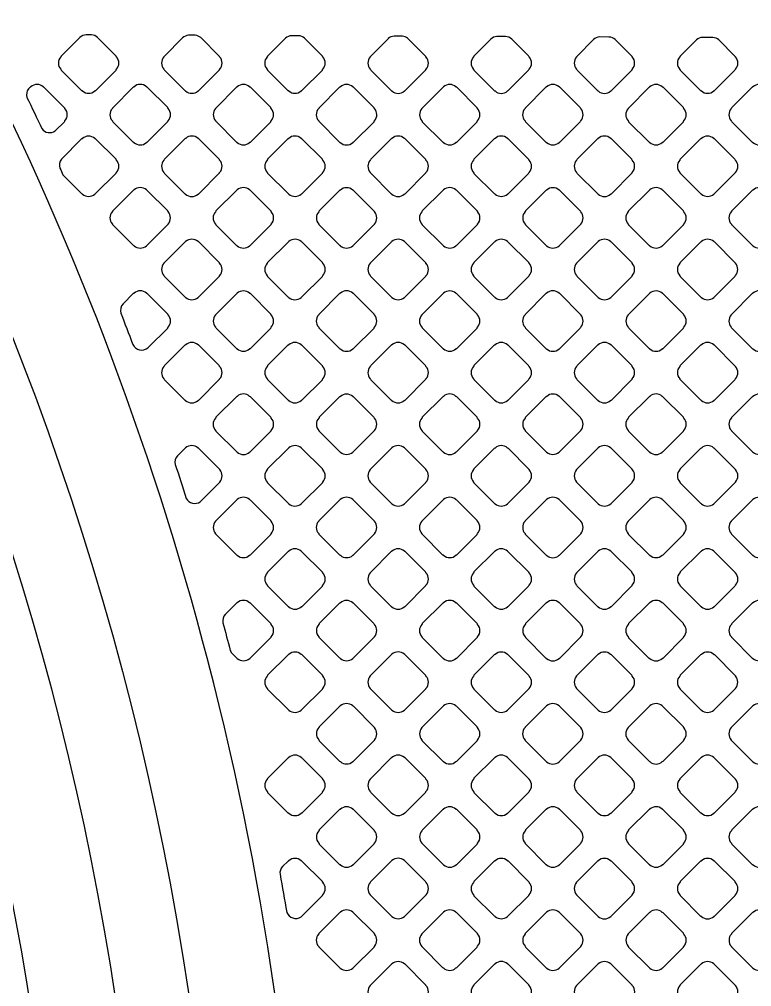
# Model space of a CAD drawing. Extents: x 0 to 248, y 0 to 175.
# Drawn here: x 86.065 to 87.595, y 137.722 to 139.742 of the extents above; entities that cross this region are included whole.
import ezdxf

# ---------------------------------------------------------------- set-up
doc = ezdxf.new("R2010")
doc.units = 0
doc.layers.add('gbr-dxf', color=7, linetype='Continuous')

msp = doc.modelspace()

# ---------------------------------------------------------------- linework, layer by layer
at = {"layer": 'gbr-dxf', "linetype": 'Continuous'}
for points in [[(84.6798, 141.1651, -0.198817), (86.4856, 136.8034, -0.009964), (86.4855, 136.8006), (86.4855, 134.537, -0.210617), (86.4633, 134.4797), (86.4577, 134.4742, 0.036059), (86.456, 134.472, 0.135581), (86.4525, 134.4619), (86.4525, 133.8516, -0.007269)], [(86.3001, 133.8535), (86.3001, 134.5006, -0.189007), (86.3204, 134.5523, -0.010551), (86.3225, 134.5545), (86.3279, 134.5598, 0.168586), (86.3331, 134.5719), (86.3331, 136.8033, -0.009921), (86.3332, 136.806, 0.198805), (84.5704, 141.0591, -0.008527)], [(84.4503, 140.9141, -0.198904), (86.1554, 136.7975, -0.009964), (86.1553, 136.7948), (86.1553, 133.6209, -0.009957)], [(86.5882, 133.7815), (86.5882, 134.0629, -0.324981), (86.6227, 134.1105, 0.275426), (86.6326, 134.1287, -0.015279), (86.6318, 134.1331, -0.084652), (86.6309, 134.1416, -0.008073), (86.6309, 134.1436, -0.015543), (86.6308, 134.145), (86.6308, 134.169, -0.022988), (86.6308, 134.1712), (86.6308, 134.224, 0.103144), (86.6067, 134.3337, -0.114747), (86.5858, 134.4233, -0.148502), (86.6201, 134.5363, 0.140977), (86.6638, 134.6819), (86.6638, 136.9135, -0.065061), (86.6629, 136.92, 0.059041), (86.4598, 138.4002, -0.011828), (86.4595, 138.4011, 0.055953), (85.9523, 139.7236, -0.032848)]]:
    msp.add_lwpolyline(points, format="xyb", dxfattribs=at)
for points in [[(86.1518, 139.6379, -0.096625), (86.1528, 139.6362), (86.1953, 139.5938, -0.107961), (86.1971, 139.5927, 0.37981), (86.2231, 139.5927, -0.095956), (86.2248, 139.5937), (86.2674, 139.6363, -0.096332), (86.2684, 139.638, 0.379423), (86.2684, 139.6639, -0.095866), (86.2674, 139.6656), (86.2286, 139.7043, -0.040727), (86.2284, 139.7045, 0.171993), (86.2161, 139.7098), (86.2048, 139.7099, 0.182112), (86.1918, 139.7045), (86.1528, 139.6655, -0.096627), (86.1518, 139.6639, 0.379731)], [(86.3675, 139.6379, -0.087916), (86.3684, 139.6364), (86.4113, 139.5935, -0.083549), (86.4127, 139.5926, 0.378418), (86.4386, 139.5926, -0.096238), (86.4402, 139.5936), (86.4828, 139.6362, -0.096197), (86.4838, 139.6378, 0.378855), (86.4838, 139.6638, -0.103999), (86.4828, 139.6656), (86.4442, 139.7041, 0.159226), (86.4328, 139.7089), (86.419, 139.709, 0.175394), (86.4065, 139.7036), (86.4065, 139.7036), (86.3685, 139.6655, -0.096857), (86.3675, 139.6639, 0.3795)], [(86.5829, 139.6378, -0.087131), (86.5838, 139.6363), (86.6265, 139.5937, -0.100442), (86.6282, 139.5927, 0.379422), (86.6542, 139.5927, -0.096625), (86.6558, 139.5937), (86.6984, 139.6363, -0.096332), (86.6994, 139.638, 0.379212), (86.6994, 139.6639, -0.087715), (86.6985, 139.6654), (86.6608, 139.7031, 0.163795), (86.649, 139.708), (86.6343, 139.7081, 0.181511), (86.6213, 139.7027), (86.6213, 139.7027), (86.5839, 139.6654, -0.096405), (86.5829, 139.6637, 0.378494)], [(86.7985, 139.6379, -0.09601), (86.7995, 139.6363), (86.8422, 139.5936, -0.091916), (86.8438, 139.5926, 0.379422), (86.8697, 139.5926, -0.095956), (86.8714, 139.5936), (86.9139, 139.6361, -0.096332), (86.9149, 139.6378, 0.379451), (86.9149, 139.6637, -0.096614), (86.9139, 139.6654), (86.8765, 139.7028, 0.149004), (86.8656, 139.7071), (86.8483, 139.7072, 0.175524), (86.8358, 139.7019), (86.8358, 139.7018), (86.7995, 139.6655, -0.096539), (86.7985, 139.6639, 0.37887)], [(87.0141, 139.6378, -0.103917), (87.0151, 139.636), (87.0574, 139.5937, -0.100151), (87.0592, 139.5926, 0.379308), (87.0851, 139.5926, -0.09601), (87.0868, 139.5936), (87.1294, 139.6363, -0.096227), (87.1304, 139.6379, 0.379035), (87.1304, 139.6639, -0.103884), (87.1294, 139.6657), (87.0945, 139.7005, -0.067418), (87.094, 139.7009, 0.178737), (87.0812, 139.7062, -0.035612), (87.081, 139.7062), (87.0628, 139.7063, 0.17145), (87.0506, 139.701), (87.0505, 139.7009), (87.015, 139.6654, -0.096857), (87.0141, 139.6638, 0.379731)], [(87.2296, 139.6379, -0.092348), (87.2305, 139.6364), (87.2733, 139.5936, -0.088207), (87.2748, 139.5926, 0.37981), (87.3008, 139.5926, -0.096625), (87.3024, 139.5936), (87.3449, 139.6361, -0.096111), (87.3459, 139.6378, 0.37981), (87.3459, 139.6638, -0.100399), (87.3449, 139.6655), (87.3108, 139.6996, -0.057225), (87.3104, 139.6999, 0.180186), (87.2975, 139.7053, -0.035281), (87.2972, 139.7053), (87.2772, 139.7054, 0.170972), (87.2651, 139.7001), (87.2306, 139.6656, -0.096627), (87.2296, 139.6639, 0.379731)], [(87.4451, 139.6638, 0.37947), (87.4451, 139.6378, -0.10047), (87.4461, 139.6361), (87.4886, 139.5937, -0.096111), (87.4902, 139.5927, 0.37981), (87.5162, 139.5927, -0.095956), (87.5178, 139.5937), (87.5605, 139.6363, -0.096332), (87.5615, 139.6379, 0.379691), (87.5615, 139.6639, -0.091846), (87.5605, 139.6655), (87.5269, 139.6991, 0.178561), (87.5142, 139.7044), (87.4931, 139.7045, -0.035825), (87.4928, 139.7045, 0.18187), (87.4798, 139.6991), (87.4461, 139.6654, -0.096423)], [(86.0812, 139.5793, -0.002864), (86.1123, 139.5139, 0.40787), (86.1403, 139.5092), (86.1596, 139.5285, -0.096332), (86.1606, 139.5301, 0.37981), (86.1606, 139.5561, -0.083317), (86.1597, 139.5575), (86.1167, 139.6004, -0.088202), (86.1153, 139.6014, 0.379232), (86.0893, 139.6014, -0.096031), (86.0877, 139.6004), (86.0843, 139.5971, 0.234974)], [(86.2596, 139.5301, -0.100399), (86.2607, 139.5284), (86.3032, 139.4859, -0.09693), (86.3048, 139.4849, 0.378966), (86.3307, 139.4848, -0.095883), (86.3324, 139.4858), (86.3752, 139.5286, -0.095296), (86.3762, 139.5302, 0.378402), (86.3762, 139.5561, -0.095528), (86.3752, 139.5578), (86.3326, 139.6004, -0.100093), (86.3309, 139.6014, 0.37947), (86.3049, 139.6014, -0.096723), (86.3033, 139.6004), (86.2606, 139.5577, -0.096857), (86.2596, 139.5561, 0.379731)], [(86.4752, 139.5302, -0.091669), (86.4762, 139.5286), (86.519, 139.4858, -0.087645), (86.5205, 139.4849, 0.379299), (86.5464, 139.485, -0.096625), (86.548, 139.4859), (86.5905, 139.5284, -0.096111), (86.5915, 139.5301, 0.379308), (86.5915, 139.556, -0.104256), (86.5905, 139.5578), (86.548, 139.6004, -0.092398), (86.5464, 139.6013, 0.378765), (86.5205, 139.6013, -0.096355), (86.5188, 139.6003), (86.4762, 139.5577, -0.095796), (86.4752, 139.5561, 0.378582)], [(86.6907, 139.5301, -0.092052), (86.6916, 139.5286), (86.7345, 139.4857, -0.087639), (86.7359, 139.4848, 0.378952), (86.7619, 139.4848, -0.095778), (86.7635, 139.4858), (86.8063, 139.5285, -0.095916), (86.8073, 139.5302, 0.379422), (86.8072, 139.5561, -0.087784), (86.8063, 139.5576), (86.7635, 139.6004, -0.092233), (86.7619, 139.6014, 0.379731), (86.736, 139.6014, -0.096458), (86.7343, 139.6004), (86.6917, 139.5577, -0.096627), (86.6907, 139.5561, 0.379357)], [(86.9063, 139.5301, -0.092052), (86.9072, 139.5285), (86.9498, 139.486, -0.104101), (86.9515, 139.485, 0.379201), (86.9775, 139.485, -0.095956), (86.9791, 139.486), (87.0216, 139.5285, -0.096332), (87.0226, 139.5301, 0.379308), (87.0226, 139.5561, -0.087881), (87.0217, 139.5575), (86.979, 139.6003, -0.092456), (86.9774, 139.6012, 0.37947), (86.9515, 139.6012, -0.096458), (86.9498, 139.6002), (86.9073, 139.5577, -0.096627), (86.9063, 139.556, 0.3795)], [(87.1218, 139.5561, 0.379249), (87.1218, 139.5301, -0.108153), (87.1228, 139.5283), (87.1652, 139.4859, -0.10399), (87.167, 139.4849, 0.37981), (87.193, 139.4849, -0.095956), (87.1946, 139.4858), (87.2372, 139.5284, -0.096111), (87.2382, 139.5301, 0.379451), (87.2382, 139.556, -0.104473), (87.2372, 139.5578), (87.1948, 139.6003, -0.10771), (87.1929, 139.6013, 0.378939), (87.167, 139.6013, -0.096614), (87.1653, 139.6003), (87.1227, 139.5577, -0.096195)], [(87.3374, 139.5301, -0.092348), (87.3383, 139.5285), (87.381, 139.4859, -0.088202), (87.3825, 139.485, 0.37981), (87.4085, 139.485, -0.095956), (87.4101, 139.4859), (87.4526, 139.5284, -0.096332), (87.4536, 139.5301, 0.37981), (87.4536, 139.556, -0.104392), (87.4526, 139.5578), (87.4101, 139.6003, -0.092233), (87.4085, 139.6013, 0.379731), (87.3826, 139.6013, -0.096458), (87.3809, 139.6003), (87.3384, 139.5577, -0.096627), (87.3374, 139.5561, 0.379731)], [(87.5528, 139.5301, -0.10047), (87.5538, 139.5284), (87.5964, 139.4858, -0.096332), (87.5981, 139.4849, 0.37981), (87.624, 139.4849, -0.096625), (87.6257, 139.4858), (87.6683, 139.5284, -0.096111), (87.6693, 139.5301, 0.37981), (87.6693, 139.5561, -0.096458), (87.6683, 139.5577), (87.6257, 139.6003, -0.100499), (87.624, 139.6013, 0.379731), (87.598, 139.6013, -0.096458), (87.5964, 139.6003), (87.5538, 139.5578, -0.096627), (87.5528, 139.5561, 0.379731)], [(86.1501, 139.4314, -0.000771), (86.1565, 139.4172), (86.1954, 139.3783, -0.100871), (86.1971, 139.3773, 0.378973), (86.2231, 139.3772, -0.096031), (86.2247, 139.3782), (86.2673, 139.4208, -0.095394), (86.2683, 139.4224, 0.378515), (86.2683, 139.4483, -0.092061), (86.2673, 139.4499), (86.2247, 139.4925, -0.096328), (86.223, 139.4935, 0.379112), (86.1971, 139.4935, -0.096614), (86.1954, 139.4925), (86.1534, 139.4505, 0.256617)], [(86.3674, 139.4483, 0.378532), (86.3674, 139.4224, -0.103884), (86.3684, 139.4206), (86.4109, 139.3781, -0.100093), (86.4126, 139.3771, 0.379422), (86.4386, 139.3771, -0.096625), (86.4402, 139.3781), (86.4828, 139.4207, -0.096111), (86.4838, 139.4224, 0.379451), (86.4838, 139.4483, -0.1082), (86.4828, 139.4502), (86.4403, 139.4927, -0.096539), (86.4387, 139.4936, 0.378424), (86.4128, 139.4937, -0.096238), (86.4111, 139.4927), (86.3683, 139.4499, -0.095394)], [(86.583, 139.4224, -0.083317), (86.5838, 139.421), (86.6267, 139.3782, -0.096111), (86.6283, 139.3772, 0.37981), (86.6543, 139.3772, -0.095956), (86.6559, 139.3782), (86.6984, 139.4207, -0.096627), (86.6994, 139.4223, 0.379237), (86.6994, 139.4482, -0.09601), (86.6984, 139.4499), (86.6558, 139.4925, -0.100401), (86.6541, 139.4935, 0.379605), (86.6281, 139.4935, -0.096723), (86.6265, 139.4925), (86.5839, 139.45, -0.096627), (86.583, 139.4483, 0.379731)], [(86.7985, 139.4223, -0.095866), (86.7995, 139.4207), (86.8421, 139.3781, -0.091916), (86.8437, 139.3771, 0.379465), (86.8696, 139.3771, -0.095956), (86.8713, 139.3781), (86.9139, 139.4207, -0.096332), (86.9149, 139.4224, 0.37981), (86.9149, 139.4483, -0.100285), (86.9139, 139.4501), (86.8713, 139.4926, -0.088207), (86.8698, 139.4936, 0.379731), (86.8438, 139.4936, -0.096723), (86.8422, 139.4926), (86.7995, 139.4499, -0.096857), (86.7985, 139.4483, 0.379297)], [(87.0141, 139.4224, -0.104392), (87.0151, 139.4206), (87.0576, 139.3782, -0.10046), (87.0593, 139.3772, 0.37981), (87.0853, 139.3772, -0.096625), (87.0869, 139.3781), (87.1294, 139.4206, -0.096111), (87.1304, 139.4223, 0.37981), (87.1304, 139.4482, -0.09253), (87.1295, 139.4498), (87.0868, 139.4925, -0.096423), (87.0851, 139.4935, 0.379731), (87.0591, 139.4935, -0.096458), (87.0575, 139.4925), (87.0151, 139.4501, -0.096627), (87.0141, 139.4484, 0.379731)], [(87.2296, 139.4223, -0.107922), (87.2306, 139.4205), (87.2729, 139.3782, -0.103673), (87.2747, 139.3771, 0.37889), (87.3007, 139.3771, -0.096117), (87.3023, 139.3781), (87.345, 139.4208, -0.095895), (87.3459, 139.4224, 0.379201), (87.3459, 139.4484, -0.104392), (87.3449, 139.4502), (87.3026, 139.4924, -0.107961), (87.3008, 139.4935, 0.379731), (87.2748, 139.4935, -0.096458), (87.2731, 139.4925), (87.2306, 139.4499, -0.096627), (87.2296, 139.4483, 0.3795)], [(87.445, 139.4224, -0.083548), (87.4459, 139.421), (87.4888, 139.3781, -0.096227), (87.4904, 139.3772, 0.379422), (87.5164, 139.3772, -0.095956), (87.518, 139.3782), (87.5605, 139.4207, -0.096332), (87.5615, 139.4223, 0.379451), (87.5615, 139.4482, -0.096614), (87.5605, 139.4499), (87.5179, 139.4925, -0.100299), (87.5161, 139.4935, 0.379249), (87.4902, 139.4935, -0.096458), (87.4886, 139.4925), (87.446, 139.45, -0.096627), (87.445, 139.4483, 0.379357)], [(86.2596, 139.3147, -0.095783), (86.2606, 139.3131), (86.3034, 139.2703, -0.091364), (86.3049, 139.2694, 0.379299), (86.3309, 139.2694, -0.096625), (86.3325, 139.2704), (86.3751, 139.313, -0.096111), (86.3761, 139.3146, 0.37981), (86.3761, 139.3406, -0.083792), (86.3752, 139.342), (86.3323, 139.3849, -0.088779), (86.3308, 139.3858, 0.379022), (86.3049, 139.3858, -0.096514), (86.3032, 139.3849), (86.2606, 139.3423, -0.095824), (86.2596, 139.3406, 0.378625)], [(86.4751, 139.3145, -0.096625), (86.4761, 139.3129), (86.5186, 139.2704, -0.107961), (86.5205, 139.2694, 0.37981), (86.5465, 139.2694, -0.095956), (86.5481, 139.2703), (86.5907, 139.313, -0.096332), (86.5917, 139.3146, 0.37981), (86.5917, 139.3406, -0.10047), (86.5907, 139.3423), (86.5482, 139.3848, -0.10399), (86.5464, 139.3858, 0.379731), (86.5204, 139.3858, -0.096458), (86.5188, 139.3848), (86.4761, 139.3422, -0.096627), (86.4751, 139.3405, 0.379731)], [(86.6908, 139.3146, -0.087784), (86.6917, 139.3131), (86.7345, 139.2703, -0.083651), (86.7359, 139.2694, 0.37981), (86.7619, 139.2694, -0.095956), (86.7635, 139.2704), (86.8061, 139.313, -0.096857), (86.8071, 139.3146, 0.379237), (86.8071, 139.3406, -0.092052), (86.8062, 139.3421), (86.7636, 139.3847, -0.096423), (86.7619, 139.3857, 0.379605), (86.736, 139.3857, -0.096458), (86.7343, 139.3847), (86.6918, 139.3422, -0.096627), (86.6908, 139.3405, 0.379731)], [(86.9062, 139.3146, -0.087652), (86.9071, 139.3131), (86.9498, 139.2704, -0.100442), (86.9515, 139.2694, 0.379465), (86.9775, 139.2694, -0.096625), (86.9791, 139.2703), (87.0218, 139.313, -0.096111), (87.0227, 139.3146, 0.37981), (87.0227, 139.3406, -0.09253), (87.0218, 139.3421), (86.9791, 139.3848, -0.096423), (86.9774, 139.3858, 0.379731), (86.9515, 139.3858, -0.096458), (86.9498, 139.3848), (86.9072, 139.3422, -0.096627), (86.9062, 139.3405, 0.379297)], [(87.1219, 139.3146, -0.10047), (87.1229, 139.3129), (87.1653, 139.2704, -0.096111), (87.167, 139.2694, 0.37981), (87.193, 139.2694, -0.095956), (87.1946, 139.2704), (87.2371, 139.3129, -0.096332), (87.2381, 139.3145, 0.37981), (87.2381, 139.3405, -0.096723), (87.2371, 139.3422), (87.1944, 139.3848, -0.083681), (87.193, 139.3857, 0.379731), (87.167, 139.3857, -0.096458), (87.1654, 139.3848), (87.1229, 139.3422, -0.096627), (87.1219, 139.3406, 0.379731)], [(87.3373, 139.3406, 0.37947), (87.3373, 139.3146, -0.103917), (87.3383, 139.3128), (87.3808, 139.2703, -0.100151), (87.3825, 139.2693, 0.379308), (87.4085, 139.2693, -0.09601), (87.4101, 139.2703), (87.4528, 139.3129, -0.096227), (87.4537, 139.3146, 0.379422), (87.4537, 139.3405, -0.108195), (87.4527, 139.3424), (87.4102, 139.3849, -0.096423), (87.4085, 139.3859, 0.379357), (87.3826, 139.3859, -0.096507), (87.3809, 139.3849), (87.3382, 139.3422, -0.096527)], [(87.5529, 139.3146, -0.096625), (87.5539, 139.313), (87.5965, 139.2704, -0.092233), (87.5981, 139.2695, 0.37981), (87.624, 139.2695, -0.095956), (87.6257, 139.2704), (87.6682, 139.3129, -0.096332), (87.6691, 139.3146, 0.37981), (87.6691, 139.3405, -0.100902), (87.6681, 139.3423), (87.6258, 139.3846, -0.10442), (87.624, 139.3857, 0.379731), (87.598, 139.3857, -0.096458), (87.5964, 139.3847), (87.5539, 139.3422, -0.096627), (87.5529, 139.3406, 0.379731)], [(86.3675, 139.2069, -0.100082), (86.3685, 139.2052), (86.4111, 139.1626, -0.095796), (86.4128, 139.1616, 0.37889), (86.4387, 139.1616, -0.096117), (86.4403, 139.1626), (86.4829, 139.2051, -0.095895), (86.4838, 139.2068, 0.379201), (86.4838, 139.2327, -0.096625), (86.4828, 139.2343), (86.44, 139.2772, -0.083651), (86.4386, 139.278, 0.379731), (86.4127, 139.278, -0.096458), (86.411, 139.2771), (86.3685, 139.2345, -0.096627), (86.3675, 139.2329, 0.3795)], [(86.583, 139.2068, -0.10047), (86.584, 139.205), (86.6265, 139.1626, -0.096111), (86.6281, 139.1616, 0.37981), (86.6541, 139.1616, -0.095956), (86.6557, 139.1626), (86.6984, 139.2053, -0.096111), (86.6994, 139.2069, 0.37981), (86.6994, 139.2329, -0.096458), (86.6984, 139.2345), (86.656, 139.277, -0.100499), (86.6542, 139.278, 0.379731), (86.6283, 139.278, -0.096458), (86.6266, 139.277), (86.584, 139.2344, -0.096627), (86.583, 139.2327, 0.379731)], [(86.7985, 139.2328, 0.379249), (86.7985, 139.2069, -0.09253), (86.7995, 139.2053), (86.8423, 139.1625, -0.088207), (86.8438, 139.1616, 0.37981), (86.8697, 139.1616, -0.096625), (86.8714, 139.1626), (86.9139, 139.2051, -0.096111), (86.9149, 139.2067, 0.379308), (86.9149, 139.2327, -0.104256), (86.9139, 139.2345), (86.8712, 139.2771, -0.092398), (86.8697, 139.2781, 0.379112), (86.8437, 139.2781, -0.096614), (86.8421, 139.2771), (86.7995, 139.2345, -0.096539)], [(87.0141, 139.2068, -0.099971), (87.0151, 139.2051), (87.0576, 139.1626, -0.096227), (87.0592, 139.1616, 0.378952), (87.0851, 139.1616, -0.095866), (87.0868, 139.1626), (87.1294, 139.2053, -0.096227), (87.1304, 139.2069, 0.378952), (87.1304, 139.2328, -0.095968), (87.1295, 139.2345), (87.0869, 139.277, -0.10077), (87.0852, 139.278, 0.379112), (87.0593, 139.278, -0.096259), (87.0576, 139.277), (87.015, 139.2344, -0.096227), (87.0141, 139.2328, 0.378699)], [(87.2296, 139.2069, -0.103999), (87.2306, 139.2051), (87.2731, 139.1626, -0.100215), (87.2749, 139.1616, 0.379201), (87.3008, 139.1616, -0.095956), (87.3024, 139.1626), (87.3449, 139.2051, -0.096332), (87.3459, 139.2068, 0.379308), (87.3459, 139.2327, -0.092052), (87.345, 139.2343), (87.3023, 139.277, -0.096527), (87.3006, 139.278, 0.37947), (87.2747, 139.278, -0.096458), (87.273, 139.277), (87.2306, 139.2345, -0.096627), (87.2296, 139.2329, 0.3795)], [(87.4451, 139.2327, 0.379249), (87.4451, 139.2068, -0.108153), (87.4462, 139.2049), (87.4884, 139.1627, -0.10399), (87.4902, 139.1616, 0.379308), (87.5162, 139.1616, -0.09601), (87.5178, 139.1626), (87.5605, 139.2053, -0.096227), (87.5615, 139.2069, 0.379422), (87.5614, 139.2328, -0.104293), (87.5604, 139.2346), (87.5182, 139.2769, -0.108174), (87.5163, 139.278, 0.3795), (87.4903, 139.278, -0.096614), (87.4887, 139.277), (87.4461, 139.2344, -0.096195)], [(86.2774, 139.1283, -0.002718), (86.302, 139.0642, -0.053645), (86.3027, 139.0631, 0.505127), (86.3338, 139.0564, -0.06248), (86.335, 139.0573), (86.3752, 139.0975, -0.096111), (86.3762, 139.0991, 0.379308), (86.3762, 139.125, -0.08785), (86.3753, 139.1265), (86.3325, 139.1694, -0.092456), (86.3309, 139.1703, 0.379), (86.305, 139.1703, -0.095968), (86.3033, 139.1694), (86.2819, 139.148), (86.2819, 139.1479, 0.270316)], [(86.4753, 139.0991, -0.100082), (86.4763, 139.0974), (86.5188, 139.0549, -0.095895), (86.5205, 139.0539, 0.378747), (86.5464, 139.0539, -0.09601), (86.548, 139.0549), (86.5906, 139.0974, -0.095916), (86.5915, 139.099, 0.379422), (86.5915, 139.125, -0.096625), (86.5905, 139.1266), (86.5479, 139.1693, -0.083651), (86.5465, 139.1702, 0.379731), (86.5205, 139.1702, -0.096458), (86.5188, 139.1692), (86.4763, 139.1267, -0.096627), (86.4753, 139.125, 0.3795)], [(86.6907, 139.0991, -0.100399), (86.6917, 139.0973), (86.7343, 139.0547, -0.096627), (86.7359, 139.0538, 0.37981), (86.7619, 139.0538, -0.096625), (86.7635, 139.0547), (86.8063, 139.0975, -0.096111), (86.8072, 139.0991, 0.37981), (86.8072, 139.1251, -0.096458), (86.8063, 139.1267), (86.7637, 139.1693, -0.100824), (86.7619, 139.1703, 0.379731), (86.736, 139.1703, -0.096625), (86.7343, 139.1693), (86.6917, 139.1267, -0.096111), (86.6907, 139.125, 0.379731)], [(86.9063, 139.099, -0.083317), (86.9072, 139.0976), (86.9499, 139.0549, -0.096111), (86.9515, 139.054, 0.37981), (86.9775, 139.054, -0.095956), (86.9791, 139.0549), (87.0216, 139.0974, -0.096627), (87.0226, 139.0991, 0.379237), (87.0226, 139.125, -0.09601), (87.0217, 139.1267), (86.9792, 139.1692, -0.100401), (86.9774, 139.1702, 0.379605), (86.9515, 139.1702, -0.096723), (86.9498, 139.1692), (86.9073, 139.1266, -0.096627), (86.9063, 139.125, 0.379731)], [(87.1218, 139.0991, -0.099971), (87.1228, 139.0974), (87.1654, 139.0548, -0.095895), (87.167, 139.0538, 0.379191), (87.193, 139.0538, -0.096117), (87.1946, 139.0548), (87.2373, 139.0974, -0.095895), (87.2382, 139.0991, 0.379201), (87.2382, 139.125, -0.096625), (87.2372, 139.1267), (87.1947, 139.1693, -0.100476), (87.1929, 139.1703, 0.379731), (87.167, 139.1703, -0.096723), (87.1653, 139.1693), (87.1228, 139.1267, -0.096857), (87.1218, 139.1251, 0.379357)], [(87.3374, 139.0991, -0.10047), (87.3384, 139.0974), (87.3809, 139.0549, -0.096111), (87.3825, 139.0539, 0.37981), (87.4085, 139.0539, -0.095956), (87.4101, 139.0549), (87.4526, 139.0974, -0.096332), (87.4536, 139.099, 0.37981), (87.4536, 139.125, -0.096625), (87.4526, 139.1266), (87.4099, 139.1693, -0.083651), (87.4085, 139.1702, 0.379731), (87.3826, 139.1702, -0.096458), (87.3809, 139.1692), (87.3384, 139.1267, -0.096627), (87.3374, 139.125, 0.379731)], [(87.5528, 139.125, 0.379249), (87.5528, 139.0991, -0.108042), (87.5539, 139.0972), (87.5963, 139.0548, -0.104264), (87.5981, 139.0538, 0.37981), (87.624, 139.0538, -0.096625), (87.6257, 139.0548), (87.6683, 139.0974, -0.096111), (87.6693, 139.0991, 0.379451), (87.6693, 139.125, -0.104473), (87.6682, 139.1268), (87.6258, 139.1692, -0.10771), (87.6239, 139.1703, 0.378939), (87.598, 139.1703, -0.096614), (87.5964, 139.1693), (87.5538, 139.1267, -0.096195)], [(86.3675, 138.9913, -0.096117), (86.3685, 138.9896), (86.4111, 138.947, -0.092187), (86.4126, 138.9461, 0.379201), (86.4386, 138.9461, -0.095956), (86.4402, 138.9471), (86.4828, 138.9897, -0.096332), (86.4838, 138.9913, 0.379308), (86.4838, 139.0173, -0.100076), (86.4828, 139.019), (86.4402, 139.0616, -0.088207), (86.4387, 139.0625, 0.37947), (86.4128, 139.0625, -0.096458), (86.4111, 139.0615), (86.3685, 139.0189, -0.096627), (86.3675, 139.0172, 0.3795)], [(86.583, 138.9914, -0.096625), (86.584, 138.9897), (86.6267, 138.947, -0.092072), (86.6282, 138.9461, 0.37981), (86.6542, 138.9461, -0.096625), (86.6558, 138.947), (86.6984, 138.9896, -0.096111), (86.6994, 138.9913, 0.37981), (86.6994, 139.0172, -0.083601), (86.6985, 139.0187), (86.6556, 139.0616, -0.088202), (86.6541, 139.0625, 0.379731), (86.6282, 139.0625, -0.096458), (86.6265, 139.0615), (86.584, 139.019, -0.096627), (86.583, 139.0173, 0.379731)], [(86.7985, 138.9913, -0.104392), (86.7996, 138.9895), (86.8419, 138.9471, -0.100151), (86.8436, 138.9461, 0.37981), (86.8696, 138.9461, -0.095956), (86.8713, 138.9471), (86.9139, 138.9897, -0.096332), (86.9149, 138.9913, 0.37981), (86.9149, 139.0173, -0.108153), (86.9138, 139.0192), (86.8714, 139.0615, -0.096111), (86.8698, 139.0625, 0.379731), (86.8438, 139.0625, -0.096458), (86.8422, 139.0615), (86.7995, 139.0189, -0.096627), (86.7985, 139.0172, 0.379731)], [(87.0141, 138.9914, -0.092139), (87.015, 138.9898), (87.0578, 138.947, -0.087638), (87.0593, 138.9461, 0.379451), (87.0852, 138.9461, -0.096117), (87.0869, 138.9471), (87.1294, 138.9896, -0.095796), (87.1304, 138.9912, 0.378779), (87.1304, 139.0172, -0.104256), (87.1294, 139.019), (87.0868, 139.0616, -0.092413), (87.0852, 139.0625, 0.37947), (87.0592, 139.0625, -0.096458), (87.0576, 139.0616), (87.015, 139.019, -0.096627), (87.0141, 139.0174, 0.379731)], [(87.2296, 138.9913, -0.100076), (87.2306, 138.9896), (87.2731, 138.9471, -0.095916), (87.2747, 138.9461, 0.379191), (87.3007, 138.9461, -0.096117), (87.3023, 138.9471), (87.345, 138.9897, -0.095895), (87.3459, 138.9914, 0.379201), (87.3459, 139.0173, -0.096625), (87.3449, 139.019), (87.3025, 139.0614, -0.100151), (87.3008, 139.0624, 0.379731), (87.2748, 139.0624, -0.096458), (87.2731, 139.0615), (87.2306, 139.0189, -0.096627), (87.2296, 139.0173, 0.379357)], [(87.445, 138.9913, -0.092139), (87.446, 138.9898), (87.4886, 138.9472, -0.104264), (87.4904, 138.9461, 0.37981), (87.5163, 138.9461, -0.096625), (87.518, 138.9471), (87.5605, 138.9896, -0.096111), (87.5615, 138.9913, 0.37981), (87.5615, 139.0172, -0.088014), (87.5605, 139.0187), (87.5177, 139.0615, -0.092233), (87.5162, 139.0625, 0.379731), (87.4902, 139.0625, -0.096458), (87.4886, 139.0615), (87.446, 139.019, -0.096627), (87.445, 139.0173, 0.379731)], [(86.4751, 138.8835, -0.087848), (86.4761, 138.882), (86.5188, 138.8393, -0.10046), (86.5205, 138.8383, 0.37981), (86.5465, 138.8383, -0.096625), (86.5481, 138.8393), (86.5907, 138.8819, -0.096111), (86.5917, 138.8836, 0.37981), (86.5917, 138.9095, -0.09253), (86.5907, 138.9111), (86.548, 138.9538, -0.096423), (86.5464, 138.9548, 0.379731), (86.5204, 138.9548, -0.096458), (86.5188, 138.9538), (86.4761, 138.9111, -0.096627), (86.4751, 138.9095, 0.379731)], [(86.6908, 138.8835, -0.092162), (86.6917, 138.882), (86.7342, 138.8394, -0.103673), (86.736, 138.8384, 0.37889), (86.762, 138.8384, -0.096117), (86.7636, 138.8394), (86.8061, 138.8819, -0.095895), (86.8071, 138.8836, 0.379201), (86.8071, 138.9095, -0.087784), (86.8062, 138.911), (86.7635, 138.9537, -0.092233), (86.7619, 138.9546, 0.379731), (86.736, 138.9546, -0.096458), (86.7343, 138.9537), (86.6918, 138.9111, -0.096627), (86.6908, 138.9095, 0.3795)], [(86.9062, 138.8835, -0.096625), (86.9072, 138.8819), (86.9497, 138.8394, -0.107817), (86.9515, 138.8383, 0.37981), (86.9775, 138.8383, -0.096625), (86.9791, 138.8393), (87.0218, 138.8819, -0.096111), (87.0227, 138.8836, 0.37981), (87.0227, 138.9095, -0.100399), (87.0217, 138.9113), (86.9792, 138.9537, -0.10437), (86.9774, 138.9548, 0.379731), (86.9515, 138.9548, -0.096458), (86.9498, 138.9538), (86.9072, 138.9111, -0.096627), (86.9062, 138.9095, 0.379731)], [(87.1219, 138.9095, 0.378939), (87.1219, 138.8836, -0.092162), (87.1228, 138.882), (87.1655, 138.8393, -0.08752), (87.167, 138.8384, 0.37889), (87.1929, 138.8384, -0.096117), (87.1946, 138.8394), (87.2371, 138.8819, -0.095796), (87.2381, 138.8836, 0.378779), (87.2381, 138.9095, -0.104185), (87.2371, 138.9113), (87.1946, 138.9538, -0.092398), (87.193, 138.9547, 0.379112), (87.1671, 138.9547, -0.096614), (87.1654, 138.9537), (87.1228, 138.9111, -0.096539)], [(87.3373, 138.8836, -0.096261), (87.3382, 138.882), (87.381, 138.8392, -0.092398), (87.3825, 138.8383, 0.379465), (87.4085, 138.8383, -0.096625), (87.4101, 138.8393), (87.4527, 138.8819, -0.096111), (87.4537, 138.8835, 0.37981), (87.4537, 138.9095, -0.100585), (87.4527, 138.9112), (87.41, 138.9539, -0.088202), (87.4085, 138.9548, 0.379731), (87.3826, 138.9548, -0.096458), (87.3809, 138.9538), (87.3383, 138.9112, -0.096627), (87.3373, 138.9095, 0.379297)], [(87.5529, 138.8836, -0.104392), (87.554, 138.8818), (87.5963, 138.8394, -0.100151), (87.5981, 138.8384, 0.37981), (87.624, 138.8384, -0.095956), (87.6257, 138.8394), (87.6682, 138.8819, -0.096332), (87.6691, 138.8835, 0.37981), (87.6691, 138.9095, -0.092523), (87.6682, 138.9111), (87.6256, 138.9536, -0.096857), (87.624, 138.9546, 0.379731), (87.598, 138.9546, -0.096458), (87.5964, 138.9536), (87.5539, 138.9112, -0.096627), (87.5529, 138.9096, 0.379731)], [(86.391, 138.8127, -0.002947), (86.4141, 138.7417, 0.44039), (86.4433, 138.7345), (86.4829, 138.7741, -0.096227), (86.4839, 138.7758, 0.379422), (86.4839, 138.8017, -0.096458), (86.4829, 138.8034), (86.4403, 138.8459, -0.100499), (86.4386, 138.8469, 0.379471), (86.4126, 138.847, -0.09601), (86.411, 138.846), (86.3959, 138.8309, 0.250344)], [(86.583, 138.7757, -0.092162), (86.5839, 138.7742), (86.6266, 138.7314, -0.087645), (86.6281, 138.7305, 0.379201), (86.6541, 138.7305, -0.096625), (86.6557, 138.7315), (86.6984, 138.7742, -0.096111), (86.6994, 138.7759, 0.379308), (86.6994, 138.8018, -0.08785), (86.6985, 138.8033), (86.6558, 138.846, -0.092456), (86.6542, 138.847, 0.37947), (86.6283, 138.847, -0.096458), (86.6266, 138.846), (86.584, 138.8033, -0.096627), (86.583, 138.8017, 0.3795)], [(86.7985, 138.7759, -0.100082), (86.7995, 138.7742), (86.8422, 138.7315, -0.095895), (86.8438, 138.7305, 0.378747), (86.8697, 138.7305, -0.09601), (86.8714, 138.7315), (86.9139, 138.7741, -0.096227), (86.9149, 138.7757, 0.379422), (86.9149, 138.8017, -0.096608), (86.9139, 138.8033), (86.8711, 138.8461, -0.083651), (86.8697, 138.847, 0.379731), (86.8437, 138.847, -0.096458), (86.842, 138.846), (86.7995, 138.8035, -0.096627), (86.7985, 138.8018, 0.3795)], [(87.0141, 138.7758, -0.107922), (87.0151, 138.7739), (87.0574, 138.7316, -0.103923), (87.0592, 138.7306, 0.379201), (87.0852, 138.7306, -0.096625), (87.0868, 138.7316), (87.1294, 138.7742, -0.096111), (87.1304, 138.7758, 0.379308), (87.1304, 138.8018, -0.104256), (87.1294, 138.8036), (87.0871, 138.8459, -0.108196), (87.0852, 138.8469, 0.37947), (87.0593, 138.8469, -0.096458), (87.0576, 138.8459), (87.0151, 138.8034, -0.096627), (87.0141, 138.8017, 0.3795)], [(87.2296, 138.8018, 0.379249), (87.2296, 138.7759, -0.096458), (87.2306, 138.7742), (87.2733, 138.7315, -0.092289), (87.2748, 138.7306, 0.37981), (87.3008, 138.7306, -0.096625), (87.3025, 138.7316), (87.345, 138.7741, -0.096111), (87.3459, 138.7757, 0.379308), (87.346, 138.8017, -0.100402), (87.345, 138.8034), (87.3024, 138.8459, -0.104354), (87.3006, 138.847, 0.379112), (87.2747, 138.847, -0.096614), (87.273, 138.846), (87.2306, 138.8035, -0.096527)], [(87.4451, 138.7758, -0.100082), (87.4461, 138.7741), (87.4886, 138.7316, -0.095895), (87.4903, 138.7306, 0.379011), (87.5162, 138.7306, -0.09601), (87.5178, 138.7316), (87.5605, 138.7742, -0.096227), (87.5615, 138.7759, 0.378952), (87.5615, 138.8018, -0.095968), (87.5605, 138.8034), (87.518, 138.8459, -0.10077), (87.5163, 138.8469, 0.37947), (87.4903, 138.8469, -0.096458), (87.4887, 138.8459), (87.4461, 138.8034, -0.096857), (87.4451, 138.8018, 0.379297)], [(86.4753, 138.668, -0.092348), (86.4763, 138.6665), (86.5189, 138.6238, -0.088202), (86.5204, 138.6229, 0.379308), (86.5464, 138.6229, -0.09601), (86.548, 138.6238), (86.5906, 138.6664, -0.096227), (86.5915, 138.668, 0.378952), (86.5915, 138.6939, -0.103956), (86.5905, 138.6957), (86.548, 138.7382, -0.092456), (86.5464, 138.7392, 0.37947), (86.5205, 138.7392, -0.096458), (86.5188, 138.7382), (86.4763, 138.6957, -0.096627), (86.4753, 138.694, 0.379731)], [(86.6907, 138.6681, -0.100082), (86.6917, 138.6664), (86.7344, 138.6237, -0.096227), (86.736, 138.6228, 0.379201), (86.7619, 138.6228, -0.095956), (86.7636, 138.6238), (86.8062, 138.6664, -0.096332), (86.8072, 138.668, 0.379308), (86.8072, 138.694, -0.095968), (86.8062, 138.6956), (86.7636, 138.7382, -0.10077), (86.7619, 138.7392, 0.37947), (86.7359, 138.7392, -0.096458), (86.7343, 138.7382), (86.6917, 138.6957, -0.096627), (86.6907, 138.694, 0.3795)], [(86.9063, 138.668, -0.092348), (86.9073, 138.6664), (86.9497, 138.624, -0.10399), (86.9515, 138.6229, 0.379308), (86.9775, 138.6229, -0.09601), (86.9791, 138.6239), (87.0216, 138.6664, -0.096227), (87.0226, 138.6681, 0.378952), (87.0226, 138.694, -0.087946), (87.0217, 138.6955), (86.979, 138.7382, -0.092456), (86.9774, 138.7391, 0.37947), (86.9515, 138.7391, -0.096458), (86.9498, 138.7381), (86.9073, 138.6956, -0.096627), (86.9063, 138.694, 0.379731)], [(87.1218, 138.6681, -0.108153), (87.1228, 138.6662), (87.1652, 138.6238, -0.104311), (87.167, 138.6228, 0.37981), (87.193, 138.6228, -0.096625), (87.1946, 138.6238), (87.2372, 138.6664, -0.096111), (87.2382, 138.668, 0.37981), (87.2382, 138.694, -0.104293), (87.2372, 138.6958), (87.1948, 138.7382, -0.108515), (87.1929, 138.7392, 0.379731), (87.167, 138.7392, -0.096458), (87.1653, 138.7382), (87.1228, 138.6957, -0.096627), (87.1218, 138.694, 0.379731)], [(87.3374, 138.668, -0.092348), (87.3383, 138.6665), (87.381, 138.6238, -0.088202), (87.3825, 138.6229, 0.379308), (87.4085, 138.6229, -0.09601), (87.4101, 138.6238), (87.4527, 138.6664, -0.096227), (87.4536, 138.668, 0.378952), (87.4536, 138.694, -0.103956), (87.4526, 138.6958), (87.4101, 138.7383, -0.092398), (87.4085, 138.7392, 0.37947), (87.3826, 138.7392, -0.096723), (87.3809, 138.7382), (87.3384, 138.6957, -0.096627), (87.3374, 138.694, 0.379731)], [(87.5528, 138.6681, -0.100402), (87.5538, 138.6664), (87.5964, 138.6238, -0.096328), (87.5981, 138.6228, 0.379422), (87.624, 138.6228, -0.095956), (87.6257, 138.6238), (87.6683, 138.6664, -0.096332), (87.6693, 138.668, 0.379451), (87.6693, 138.694, -0.096614), (87.6683, 138.6956), (87.6257, 138.7382, -0.100442), (87.6239, 138.7392, 0.379249), (87.598, 138.7392, -0.096723), (87.5964, 138.7382), (87.5538, 138.6957, -0.096857), (87.5528, 138.6941, 0.379357)], [(86.583, 138.5603, -0.083328), (86.5838, 138.5589), (86.6267, 138.5161, -0.096332), (86.6283, 138.5151, 0.379451), (86.6543, 138.5151, -0.096117), (86.6559, 138.5161), (86.6984, 138.5586, -0.095796), (86.6994, 138.5602, 0.378779), (86.6994, 138.5862, -0.09601), (86.6984, 138.5878), (86.6558, 138.6304, -0.10077), (86.6541, 138.6314, 0.37947), (86.6281, 138.6314, -0.096458), (86.6265, 138.6304), (86.5839, 138.5879, -0.096627), (86.583, 138.5863, 0.379731)], [(86.7985, 138.5602, -0.096625), (86.7995, 138.5586), (86.8421, 138.516, -0.092233), (86.8436, 138.5151, 0.37981), (86.8696, 138.5151, -0.095956), (86.8713, 138.516), (86.9139, 138.5587, -0.096332), (86.9149, 138.5603, 0.37981), (86.9149, 138.5863, -0.10047), (86.9139, 138.588), (86.8713, 138.6306, -0.088202), (86.8698, 138.6315, 0.379731), (86.8438, 138.6315, -0.096458), (86.8422, 138.6305), (86.7995, 138.5878, -0.096627), (86.7985, 138.5862, 0.379731)], [(87.0141, 138.5604, -0.104392), (87.0151, 138.5586), (87.0576, 138.5161, -0.10046), (87.0593, 138.5151, 0.37981), (87.0853, 138.5151, -0.096625), (87.0869, 138.5161), (87.1294, 138.5585, -0.096111), (87.1304, 138.5602, 0.37981), (87.1304, 138.5862, -0.09253), (87.1295, 138.5877), (87.0868, 138.6304, -0.096627), (87.0851, 138.6314, 0.379731), (87.0591, 138.6314, -0.096723), (87.0575, 138.6304), (87.0151, 138.588, -0.096627), (87.0141, 138.5863, 0.379731)], [(87.2296, 138.5602, -0.108153), (87.2307, 138.5584), (87.2729, 138.5161, -0.10399), (87.2747, 138.5151, 0.37981), (87.3007, 138.5151, -0.095956), (87.3023, 138.5161), (87.3449, 138.5587, -0.096332), (87.3459, 138.5603, 0.37981), (87.3459, 138.5863, -0.104392), (87.3449, 138.5881), (87.3026, 138.6303, -0.107961), (87.3008, 138.6314, 0.379731), (87.2748, 138.6314, -0.096458), (87.2731, 138.6304), (87.2306, 138.5879, -0.096627), (87.2296, 138.5862, 0.379731)], [(87.4451, 138.5604, -0.096625), (87.4461, 138.5587), (87.4888, 138.516, -0.092233), (87.4904, 138.5151, 0.37981), (87.5163, 138.5151, -0.095956), (87.518, 138.5161), (87.5605, 138.5586, -0.096627), (87.5615, 138.5602, 0.379237), (87.5615, 138.5862, -0.100093), (87.5605, 138.5879), (87.518, 138.6304, -0.103868), (87.5162, 138.6314, 0.379605), (87.4902, 138.6314, -0.096458), (87.4886, 138.6304), (87.4461, 138.588, -0.096627), (87.4451, 138.5863, 0.379731)], [(86.4906, 138.4819, -0.002393), (86.5061, 138.4238, 0.103263), (86.5104, 138.4168), (86.5187, 138.4085, -0.107961), (86.5206, 138.4074, 0.379308), (86.5466, 138.4074, -0.09601), (86.5482, 138.4084), (86.5908, 138.4509, -0.096227), (86.5917, 138.4526, 0.379422), (86.5917, 138.4785, -0.096458), (86.5907, 138.4802), (86.5482, 138.5228, -0.100499), (86.5464, 138.5238, 0.379731), (86.5205, 138.5238, -0.096458), (86.5188, 138.5228), (86.4956, 138.4995, 0.242141)], [(86.6908, 138.4525, -0.083163), (86.6917, 138.4511), (86.7344, 138.4084, -0.095796), (86.736, 138.4074, 0.37889), (86.762, 138.4074, -0.096117), (86.7636, 138.4084), (86.8061, 138.4509, -0.095895), (86.8071, 138.4525, 0.379201), (86.8071, 138.4785, -0.096625), (86.8061, 138.4801), (86.7636, 138.5226, -0.100151), (86.7619, 138.5236, 0.379731), (86.736, 138.5236, -0.096458), (86.7343, 138.5226), (86.6918, 138.4801, -0.096627), (86.6908, 138.4784, 0.3795)], [(86.9062, 138.4525, -0.087848), (86.9071, 138.451), (86.9498, 138.4083, -0.10046), (86.9515, 138.4073, 0.37981), (86.9775, 138.4073, -0.096625), (86.9791, 138.4083), (87.0218, 138.4509, -0.096111), (87.0227, 138.4525, 0.37981), (87.0227, 138.4785, -0.09253), (87.0218, 138.4801), (86.9791, 138.5228, -0.096423), (86.9774, 138.5237, 0.379731), (86.9515, 138.5237, -0.096458), (86.9498, 138.5228), (86.9072, 138.4801, -0.096627), (86.9062, 138.4784, 0.379731)], [(87.1219, 138.4525, -0.100082), (87.1229, 138.4508), (87.1654, 138.4083, -0.095796), (87.167, 138.4073, 0.37889), (87.1929, 138.4073, -0.096117), (87.1946, 138.4083), (87.2371, 138.4509, -0.095895), (87.2381, 138.4525, 0.379201), (87.2381, 138.4784, -0.096625), (87.2371, 138.4801), (87.1944, 138.5228, -0.083651), (87.193, 138.5237, 0.379731), (87.167, 138.5237, -0.096458), (87.1654, 138.5227), (87.1229, 138.4801, -0.096627), (87.1219, 138.4785, 0.3795)], [(87.3373, 138.4525, -0.104392), (87.3383, 138.4507), (87.3808, 138.4082, -0.100151), (87.3825, 138.4072, 0.37981), (87.4085, 138.4072, -0.095956), (87.4101, 138.4082), (87.4527, 138.4508, -0.096332), (87.4537, 138.4525, 0.37981), (87.4537, 138.4784, -0.108153), (87.4527, 138.4803), (87.4102, 138.5228, -0.096111), (87.4085, 138.5238, 0.379731), (87.3826, 138.5238, -0.096458), (87.3809, 138.5228), (87.3382, 138.4801, -0.096627), (87.3373, 138.4785, 0.379731)], [(87.5529, 138.4785, 0.37947), (87.5529, 138.4525, -0.096458), (87.5539, 138.4509), (87.5965, 138.4083, -0.092289), (87.5981, 138.4074, 0.37981), (87.624, 138.4074, -0.096625), (87.6257, 138.4084), (87.6682, 138.4509, -0.096111), (87.6692, 138.4525, 0.379308), (87.6692, 138.4785, -0.100402), (87.6682, 138.4802), (87.6258, 138.5226, -0.104354), (87.624, 138.5236, 0.379), (87.5981, 138.5236, -0.09601), (87.5964, 138.5227), (87.5539, 138.4802, -0.096527)], [(86.5831, 138.3448, -0.100093), (86.5841, 138.3431), (86.6266, 138.3006, -0.095686), (86.6283, 138.2996, 0.379169), (86.6542, 138.2996, -0.096625), (86.6558, 138.3006), (86.6984, 138.3432, -0.096111), (86.6994, 138.3449, 0.379308), (86.6994, 138.3708, -0.096507), (86.6985, 138.3724), (86.656, 138.4149, -0.10077), (86.6542, 138.4159, 0.379411), (86.6283, 138.4159, -0.096766), (86.6266, 138.415), (86.5841, 138.3724, -0.096527), (86.5831, 138.3707, 0.378789)], [(86.7985, 138.3708, 0.37947), (86.7985, 138.3448, -0.091954), (86.7995, 138.3433), (86.8423, 138.3005, -0.087978), (86.8438, 138.2995, 0.379308), (86.8697, 138.2995, -0.09601), (86.8714, 138.3005), (86.9139, 138.343, -0.096227), (86.9149, 138.3447, 0.379422), (86.9149, 138.3706, -0.10451), (86.9138, 138.3724), (86.8712, 138.415, -0.092233), (86.8697, 138.416, 0.379357), (86.8437, 138.416, -0.096507), (86.8421, 138.415), (86.7995, 138.3724, -0.096527)], [(87.0141, 138.3447, -0.100082), (87.0151, 138.343), (87.0576, 138.3005, -0.095895), (87.0592, 138.2995, 0.379201), (87.0852, 138.2996, -0.096625), (87.0868, 138.3005), (87.1294, 138.3432, -0.096111), (87.1304, 138.3448, 0.379308), (87.1304, 138.3707, -0.096507), (87.1294, 138.3724), (87.0869, 138.4149, -0.10077), (87.0852, 138.4159, 0.37947), (87.0593, 138.4159, -0.096458), (87.0576, 138.4149), (87.0151, 138.3723, -0.096627), (87.0141, 138.3707, 0.3795)], [(87.2296, 138.3449, -0.104392), (87.2306, 138.3431), (87.2731, 138.3006, -0.100151), (87.2748, 138.2996, 0.37981), (87.3008, 138.2996, -0.095956), (87.3024, 138.3005), (87.3449, 138.343, -0.096332), (87.3459, 138.3447, 0.37981), (87.3459, 138.3706, -0.092348), (87.345, 138.3722), (87.3023, 138.4149, -0.096111), (87.3006, 138.4159, 0.379731), (87.2747, 138.4159, -0.096458), (87.273, 138.4149), (87.2306, 138.3725, -0.096627), (87.2296, 138.3708, 0.379731)], [(87.4451, 138.3447, -0.108195), (87.4462, 138.3429), (87.4884, 138.3006, -0.104691), (87.4902, 138.2996, 0.37981), (87.5162, 138.2996, -0.096625), (87.5178, 138.3005), (87.5605, 138.3432, -0.096111), (87.5614, 138.3448, 0.37981), (87.5614, 138.3708, -0.104293), (87.5604, 138.3726), (87.5181, 138.4148, -0.108174), (87.5163, 138.4159, 0.379731), (87.4903, 138.4159, -0.096723), (87.4887, 138.4149), (87.4461, 138.3723, -0.096857), (87.4451, 138.3707, 0.379731)], [(86.6908, 138.2631, 0.378939), (86.6908, 138.2372, -0.107964), (86.6919, 138.2353), (86.7343, 138.1929, -0.104536), (86.7361, 138.1918, 0.379201), (86.7621, 138.1919, -0.095956), (86.7637, 138.1928), (86.8062, 138.2353, -0.096332), (86.8072, 138.237, 0.37981), (86.8072, 138.2629, -0.104175), (86.8062, 138.2647), (86.7638, 138.3071, -0.108174), (86.7619, 138.3082, 0.3795), (86.7359, 138.3082, -0.096614), (86.7343, 138.3072), (86.6918, 138.2647, -0.096539)], [(86.9063, 138.237, -0.083317), (86.9072, 138.2356), (86.9499, 138.1929, -0.096111), (86.9515, 138.1919, 0.379308), (86.9775, 138.1919, -0.09601), (86.9791, 138.1928), (87.0216, 138.2354, -0.096227), (87.0226, 138.237, 0.378952), (87.0226, 138.2629, -0.095968), (87.0217, 138.2646), (86.9792, 138.3071, -0.10077), (86.9774, 138.3081, 0.37947), (86.9515, 138.3081, -0.096458), (86.9498, 138.3071), (86.9073, 138.2646, -0.096627), (86.9063, 138.2629, 0.379731)], [(87.1218, 138.237, -0.10047), (87.1228, 138.2353), (87.1654, 138.1927, -0.096111), (87.167, 138.1917, 0.37981), (87.193, 138.1917, -0.095956), (87.1946, 138.1927), (87.2372, 138.2353, -0.096332), (87.2382, 138.237, 0.37981), (87.2382, 138.2629, -0.096723), (87.2372, 138.2646), (87.1947, 138.3072, -0.100519), (87.1929, 138.3082, 0.379731), (87.167, 138.3082, -0.096458), (87.1653, 138.3072), (87.1228, 138.2646, -0.096627), (87.1218, 138.263, 0.379731)], [(87.3374, 138.237, -0.099964), (87.3384, 138.2353), (87.3809, 138.1928, -0.096332), (87.3825, 138.1918, 0.37981), (87.4085, 138.1918, -0.096625), (87.4101, 138.1928), (87.4526, 138.2353, -0.096111), (87.4536, 138.237, 0.37981), (87.4536, 138.2629, -0.096458), (87.4526, 138.2646), (87.4099, 138.3073, -0.083733), (87.4085, 138.3081, 0.379731), (87.3826, 138.3081, -0.096723), (87.3809, 138.3072), (87.3384, 138.2646, -0.096857), (87.3374, 138.263, 0.379731)], [(87.5528, 138.237, -0.108153), (87.5539, 138.2352), (87.5963, 138.1928, -0.10399), (87.5981, 138.1917, 0.37981), (87.624, 138.1917, -0.095956), (87.6257, 138.1927), (87.6683, 138.2353, -0.096332), (87.6693, 138.237, 0.37981), (87.6693, 138.2629, -0.104392), (87.6682, 138.2647), (87.6258, 138.3071, -0.107961), (87.624, 138.3082, 0.379731), (87.598, 138.3082, -0.096458), (87.5964, 138.3072), (87.5538, 138.2646, -0.096627), (87.5528, 138.263, 0.379731)], [(86.5831, 138.1294, -0.129171), (86.5839, 138.1277), (86.6265, 138.0851, -0.104264), (86.6283, 138.0841, 0.37981), (86.6543, 138.0841, -0.096625), (86.6559, 138.085), (86.6985, 138.1277, -0.096111), (86.6995, 138.1293, 0.379511), (86.6995, 138.1553, -0.087254), (86.6986, 138.1567), (86.6557, 138.1996, -0.091631), (86.6542, 138.2005, 0.379206), (86.6283, 138.2005, -0.096458), (86.6266, 138.1995), (86.584, 138.1569, -0.133617), (86.5831, 138.1551, 0.379721)], [(86.7986, 138.1293, -0.103969), (86.7996, 138.1275), (86.8421, 138.0851, -0.100011), (86.8438, 138.0841, 0.378847), (86.8697, 138.0841, -0.096117), (86.8714, 138.0851), (86.9139, 138.1276, -0.095895), (86.9149, 138.1293, 0.379201), (86.9149, 138.1552, -0.108153), (86.9138, 138.1571), (86.8714, 138.1995, -0.096111), (86.8698, 138.2004, 0.379762), (86.8438, 138.2004, -0.096225), (86.8422, 138.1995), (86.7996, 138.1569, -0.096527), (86.7986, 138.1552, 0.378789)], [(87.0141, 138.1293, -0.096625), (87.0151, 138.1277), (87.0578, 138.085, -0.092233), (87.0593, 138.084, 0.37981), (87.0853, 138.084, -0.095956), (87.0869, 138.085), (87.1294, 138.1275, -0.096332), (87.1304, 138.1292, 0.37981), (87.1304, 138.1551, -0.100902), (87.1294, 138.1569), (87.0869, 138.1993, -0.10442), (87.0851, 138.2004, 0.379731), (87.0591, 138.2004, -0.096458), (87.0575, 138.1994), (87.0151, 138.157, -0.096627), (87.0141, 138.1553, 0.379731)], [(87.2296, 138.1292, -0.099964), (87.2306, 138.1275), (87.2731, 138.085, -0.096332), (87.2747, 138.084, 0.37981), (87.3007, 138.084, -0.096625), (87.3023, 138.085), (87.3449, 138.1276, -0.096111), (87.3459, 138.1293, 0.37981), (87.3459, 138.1553, -0.096458), (87.3449, 138.1569), (87.3025, 138.1994, -0.100824), (87.3008, 138.2004, 0.379731), (87.2748, 138.2004, -0.096723), (87.2731, 138.1994), (87.2306, 138.1568, -0.096857), (87.2296, 138.1552, 0.379731)], [(87.445, 138.1293, -0.092348), (87.446, 138.1277), (87.4886, 138.0851, -0.10399), (87.4904, 138.0841, 0.37981), (87.5164, 138.0841, -0.095956), (87.518, 138.085), (87.5605, 138.1275, -0.096332), (87.5615, 138.1292, 0.37981), (87.5615, 138.1551, -0.087784), (87.5605, 138.1566), (87.5177, 138.1994, -0.092233), (87.5162, 138.2004, 0.379731), (87.4902, 138.2004, -0.096458), (87.4886, 138.1994), (87.446, 138.1569, -0.096627), (87.445, 138.1552, 0.379731)], [(86.6908, 138.0215, -0.096117), (86.6918, 138.0198), (86.7344, 137.9772, -0.09197), (86.736, 137.9763, 0.37889), (86.7619, 137.9763, -0.096117), (86.7635, 137.9773), (86.8063, 138.02, -0.095895), (86.8072, 138.0217, 0.378934), (86.8072, 138.0476, -0.082876), (86.8064, 138.049), (86.7635, 138.0918, -0.087645), (86.762, 138.0927, 0.379206), (86.7361, 138.0927, -0.096458), (86.7344, 138.0917), (86.6918, 138.0491, -0.096627), (86.6908, 138.0474, 0.3795)], [(86.9063, 138.0216, -0.096265), (86.9073, 138.0199), (86.9498, 137.9774, -0.107104), (86.9517, 137.9763, 0.379169), (86.9776, 137.9764, -0.095956), (86.9792, 137.9773), (87.0218, 138.0198, -0.096332), (87.0227, 138.0215, 0.37981), (87.0227, 138.0475, -0.10047), (87.0217, 138.0492), (86.9792, 138.0917, -0.10399), (86.9774, 138.0927, 0.379731), (86.9515, 138.0927, -0.096458), (86.9498, 138.0917), (86.9073, 138.0492, -0.096627), (86.9063, 138.0475, 0.379523)], [(87.1219, 138.0215, -0.09253), (87.1228, 138.0199), (87.1655, 137.9772, -0.088207), (87.167, 137.9763, 0.37981), (87.193, 137.9763, -0.096625), (87.1946, 137.9773), (87.2371, 138.0198, -0.096111), (87.2381, 138.0214, 0.37981), (87.2381, 138.0474, -0.104293), (87.237, 138.0492), (87.1946, 138.0917, -0.092289), (87.193, 138.0926, 0.379731), (87.167, 138.0926, -0.096723), (87.1654, 138.0916), (87.1229, 138.0491, -0.096857), (87.1219, 138.0475, 0.379731)], [(87.3373, 138.0215, -0.096117), (87.3382, 138.0199), (87.381, 137.9771, -0.091578), (87.3825, 137.9762, 0.379201), (87.4085, 137.9762, -0.096625), (87.4101, 137.9772), (87.4527, 138.0198, -0.096111), (87.4537, 138.0214, 0.379308), (87.4537, 138.0474, -0.100402), (87.4527, 138.0491), (87.41, 138.0918, -0.088435), (87.4085, 138.0928, 0.37947), (87.3826, 138.0927, -0.096458), (87.3809, 138.0918), (87.3382, 138.0491, -0.096627), (87.3373, 138.0475, 0.3795)], [(87.5529, 138.0215, -0.104392), (87.554, 138.0197), (87.5965, 137.9772, -0.100151), (87.5982, 137.9762, 0.37981), (87.6241, 137.9762, -0.095956), (87.6258, 137.9772), (87.6683, 138.0197, -0.096332), (87.6693, 138.0213, 0.37981), (87.6693, 138.0473, -0.092348), (87.6683, 138.0489), (87.6256, 138.0916, -0.096111), (87.624, 138.0925, 0.379731), (87.598, 138.0925, -0.096458), (87.5964, 138.0916), (87.5539, 138.0491, -0.096627), (87.5529, 138.0475, 0.379731)], [(86.6099, 137.9565, -0.003188), (86.624, 137.8769, 0.464058), (86.6539, 137.8676), (86.6985, 137.9122, -0.096227), (86.6994, 137.9138, 0.378952), (86.6994, 137.9398, -0.087946), (86.6985, 137.9412), (86.6558, 137.984, -0.092456), (86.6542, 137.9849, 0.37947), (86.6283, 137.9849, -0.096458), (86.6266, 137.9839), (86.6152, 137.9725, 0.221084)], [(86.7985, 137.9397, 0.379249), (86.7985, 137.9138, -0.100399), (86.7995, 137.9121), (86.8421, 137.8695, -0.096627), (86.8438, 137.8685, 0.37981), (86.8697, 137.8685, -0.096625), (86.8714, 137.8695), (86.914, 137.9121, -0.096332), (86.915, 137.9137, 0.379451), (86.915, 137.9397, -0.096259), (86.914, 137.9413), (86.8712, 137.9842, -0.083024), (86.8698, 137.9851, 0.378939), (86.8438, 137.9851, -0.096614), (86.8422, 137.9841), (86.7995, 137.9414, -0.096527)], [(87.0142, 137.9397, 0.37903), (87.0142, 137.9138, -0.1082), (87.0152, 137.9119), (87.0575, 137.8696, -0.103902), (87.0593, 137.8686, 0.378847), (87.0853, 137.8686, -0.096117), (87.0869, 137.8696), (87.1295, 137.9121, -0.096206), (87.1304, 137.9138, 0.379201), (87.1304, 137.9397, -0.104293), (87.1294, 137.9415), (87.0871, 137.9838, -0.108174), (87.0852, 137.9848, 0.3795), (87.0593, 137.9849, -0.096614), (87.0576, 137.9839), (87.0151, 137.9414, -0.096539)], [(87.2296, 137.9138, -0.096625), (87.2306, 137.9122), (87.2733, 137.8695, -0.092233), (87.2748, 137.8685, 0.379308), (87.3008, 137.8685, -0.09601), (87.3024, 137.8695), (87.345, 137.912, -0.096227), (87.3459, 137.9137, 0.378952), (87.3459, 137.9396, -0.100076), (87.3449, 137.9413), (87.3024, 137.9838, -0.104677), (87.3006, 137.9849, 0.37947), (87.2747, 137.9848, -0.096458), (87.273, 137.9839), (87.2306, 137.9414, -0.096627), (87.2296, 137.9398, 0.379731)], [(87.4451, 137.9137, -0.10047), (87.4461, 137.912), (87.4887, 137.8694, -0.096111), (87.4904, 137.8684, 0.37981), (87.5163, 137.8684, -0.095956), (87.518, 137.8694), (87.5606, 137.912, -0.096332), (87.5616, 137.9136, 0.37981), (87.5616, 137.9396, -0.096723), (87.5606, 137.9413), (87.518, 137.9838, -0.100519), (87.5163, 137.9848, 0.379731), (87.4903, 137.9848, -0.096458), (87.4887, 137.9839), (87.4461, 137.9413, -0.096627), (87.4451, 137.9397, 0.379731)], [(86.6907, 137.8059, -0.092348), (86.6916, 137.8044), (86.7344, 137.7616, -0.088202), (86.7359, 137.7606, 0.37981), (86.7619, 137.7606, -0.095956), (86.7635, 137.7616), (86.8063, 137.8043, -0.096111), (86.8072, 137.806, 0.37981), (86.8072, 137.832, -0.088014), (86.8063, 137.8334), (86.7635, 137.8762, -0.092623), (86.7619, 137.8772, 0.379731), (86.736, 137.8772, -0.096458), (86.7343, 137.8762), (86.6917, 137.8336, -0.096627), (86.6907, 137.8319, 0.379731)], [(86.9063, 137.8059, -0.092348), (86.9073, 137.8043), (86.9497, 137.7619, -0.10399), (86.9515, 137.7609, 0.37981), (86.9775, 137.7609, -0.095956), (86.9791, 137.7618), (87.0217, 137.8044, -0.096332), (87.0227, 137.8061, 0.379511), (87.0227, 137.832, -0.08798), (87.0218, 137.8335), (86.9791, 137.8762, -0.091794), (86.9775, 137.8772, 0.379206), (86.9516, 137.8772, -0.096723), (86.9499, 137.8762), (86.9073, 137.8335, -0.096627), (86.9063, 137.8319, 0.379731)], [(87.1219, 137.832, 0.37903), (87.1219, 137.8061, -0.107964), (87.1229, 137.8042), (87.1654, 137.7618, -0.103902), (87.1671, 137.7608, 0.378847), (87.1931, 137.7608, -0.096117), (87.1947, 137.7618), (87.2373, 137.8043, -0.095895), (87.2382, 137.806, 0.379201), (87.2382, 137.8319, -0.104392), (87.2372, 137.8337), (87.1948, 137.8761, -0.107961), (87.1929, 137.8772, 0.3795), (87.167, 137.8772, -0.096259), (87.1653, 137.8762), (87.1228, 137.8337, -0.095895)], [(87.3374, 137.806, -0.092348), (87.3383, 137.8044), (87.3812, 137.7616, -0.088202), (87.3826, 137.7607, 0.37981), (87.4086, 137.7607, -0.095956), (87.4102, 137.7617), (87.4527, 137.8041, -0.096332), (87.4537, 137.8058, 0.37981), (87.4537, 137.8318, -0.104765), (87.4527, 137.8336), (87.4101, 137.8761, -0.092898), (87.4085, 137.8771, 0.379731), (87.3826, 137.8771, -0.096458), (87.3809, 137.8761), (87.3384, 137.8336, -0.096627), (87.3374, 137.8319, 0.379731)], [(87.5529, 137.8059, -0.099964), (87.5539, 137.8041), (87.5964, 137.7617, -0.096332), (87.5981, 137.7607, 0.37981), (87.624, 137.7607, -0.096625), (87.6257, 137.7617), (87.6683, 137.8043, -0.096111), (87.6693, 137.8059, 0.37981), (87.6693, 137.8319, -0.096458), (87.6683, 137.8336), (87.6258, 137.876, -0.100824), (87.6241, 137.877, 0.379731), (87.5981, 137.877, -0.096723), (87.5965, 137.876), (87.5539, 137.8335, -0.096857), (87.5529, 137.8318, 0.379731)], [(86.7985, 137.6982, -0.09601), (86.7995, 137.6965), (86.8421, 137.6539, -0.092398), (86.8437, 137.653, 0.379422), (86.8696, 137.653, -0.096625), (86.8713, 137.654), (86.9139, 137.6966, -0.096332), (86.9149, 137.6982, 0.37981), (86.9149, 137.7242, -0.10047), (86.9139, 137.7259), (86.8713, 137.7685, -0.088202), (86.8698, 137.7694, 0.3795), (86.8438, 137.7694, -0.096259), (86.8422, 137.7684), (86.7995, 137.7257, -0.096227), (86.7985, 137.7241, 0.378699)], [(87.014, 137.7242, 0.379249), (87.0141, 137.6983, -0.10047), (87.0151, 137.6965), (87.0577, 137.654, -0.096332), (87.0593, 137.653, 0.379451), (87.0852, 137.653, -0.096117), (87.0869, 137.6539), (87.1295, 137.6966, -0.095895), (87.1305, 137.6982, 0.378934), (87.1305, 137.7242, -0.096265), (87.1295, 137.7258), (87.0867, 137.7687, -0.083252), (87.0853, 137.7695, 0.378884), (87.0593, 137.7695, -0.096614), (87.0577, 137.7685), (87.015, 137.7259, -0.096195)], [(87.2297, 137.6983, -0.104215), (87.2307, 137.6965), (87.2732, 137.6539, -0.099645), (87.2749, 137.6529, 0.379169), (87.3009, 137.653, -0.095956), (87.3025, 137.6539), (87.345, 137.6965, -0.096332), (87.346, 137.6981, 0.37981), (87.346, 137.7241, -0.108153), (87.345, 137.7259), (87.3025, 137.7684, -0.096111), (87.3008, 137.7694, 0.379731), (87.2749, 137.7694, -0.096458), (87.2732, 137.7684), (87.2307, 137.7259, -0.096627), (87.2297, 137.7242, 0.379523)], [(87.4452, 137.6981, -0.083792), (87.4461, 137.6967), (87.4887, 137.654, -0.096627), (87.4904, 137.653, 0.37981), (87.5164, 137.653, -0.096625), (87.518, 137.654), (87.5605, 137.6965, -0.096111), (87.5615, 137.6981, 0.37981), (87.5615, 137.7241, -0.096458), (87.5605, 137.7258), (87.518, 137.7682, -0.100824), (87.5163, 137.7692, 0.379731), (87.4903, 137.7692, -0.096723), (87.4887, 137.7682), (87.4461, 137.7257, -0.096857), (87.4452, 137.7241, 0.379731)]]:
    msp.add_lwpolyline(points, format="xyb", close=True, dxfattribs=at)

doc.saveas('drawing.dxf')
